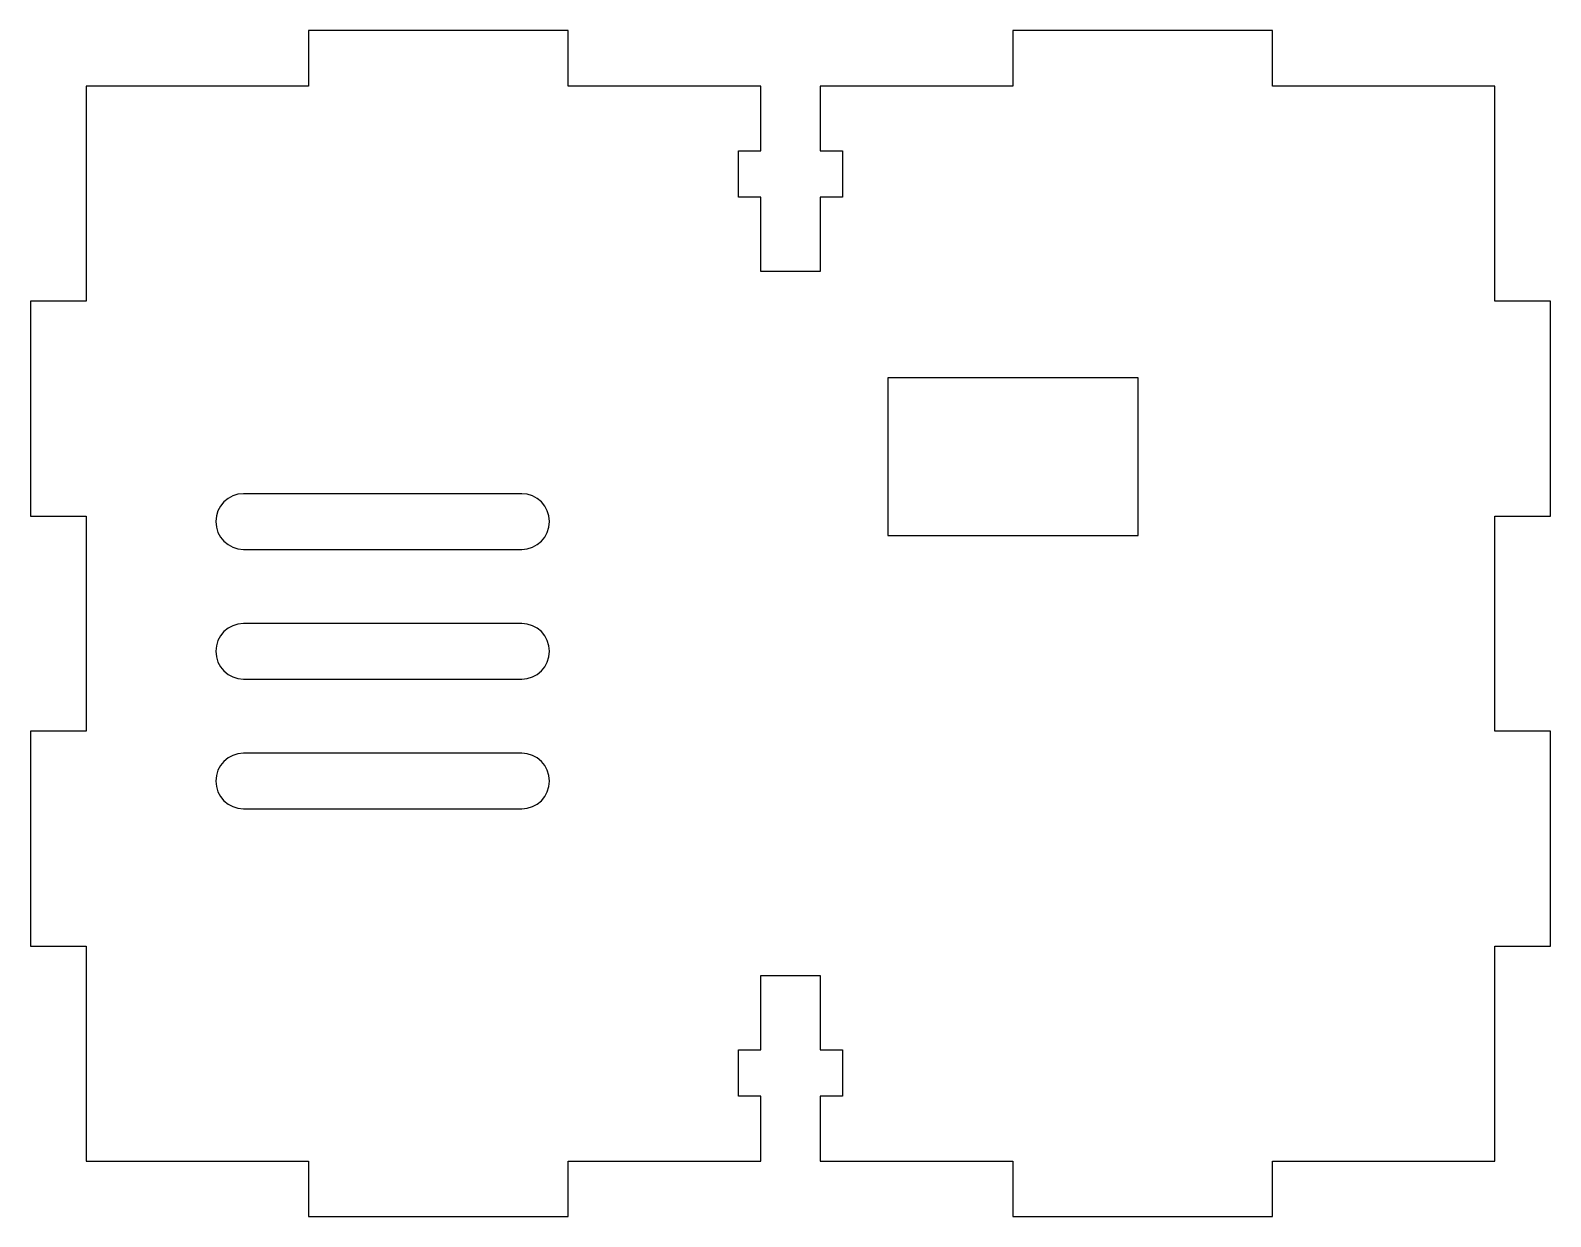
# Model space of a CAD drawing. Header units: millimetres. Extents: x 0 to 82, y 0 to 64.
import ezdxf

# ---------------------------------------------------------------- set-up
doc = ezdxf.new("R2010")
doc.units = ezdxf.units.MM
doc.layers.add('CORTE', color=1, linetype='Continuous')

msp = doc.modelspace()

# ---------------------------------------------------------------- linework, layer by layer
at = {"layer": 'CORTE'}
for points in [[(3, 3), (15, 3), (15, 0), (29, 0), (29, 3), (39.4, 3), (39.4, 6.5), (38.2, 6.5), (38.2, 9), (39.4, 9), (39.4, 13), (42.6, 13), (42.6, 9), (43.8, 9), (43.8, 6.5), (42.6, 6.5), (42.6, 3), (53, 3), (53, 0), (67, 0), (67, 3), (79, 3), (79, 14.6), (82, 14.6), (82, 26.2), (79, 26.2), (79, 37.8), (82, 37.8), (82, 49.4), (79, 49.4), (79, 61), (67, 61), (67, 64), (53, 64), (53, 61), (42.6, 61), (42.6, 57.5), (43.8, 57.5), (43.8, 55), (42.6, 55), (42.6, 51), (39.4, 51), (39.4, 55), (38.2, 55), (38.2, 57.5), (39.4, 57.5), (39.4, 61), (29, 61), (29, 64), (15, 64), (15, 61), (3, 61), (3, 49.4), (0, 49.4), (0, 37.8), (3, 37.8), (3, 26.2), (0, 26.2), (0, 14.6), (3, 14.6)], [(46.25, 36.75), (59.75, 36.75), (59.75, 45.25), (46.25, 45.25)]]:
    msp.add_lwpolyline(points, close=True, dxfattribs=at)
for points in [[(11.5, 36), (26.5, 36, 1), (26.5, 39), (11.5, 39, 1)], [(11.5, 29), (26.5, 29, 1), (26.5, 32), (11.5, 32, 1)], [(11.5, 22), (26.5, 22, 1), (26.5, 25), (11.5, 25, 1)]]:
    msp.add_lwpolyline(points, format="xyb", close=True, dxfattribs=at)

doc.saveas('drawing.dxf')
